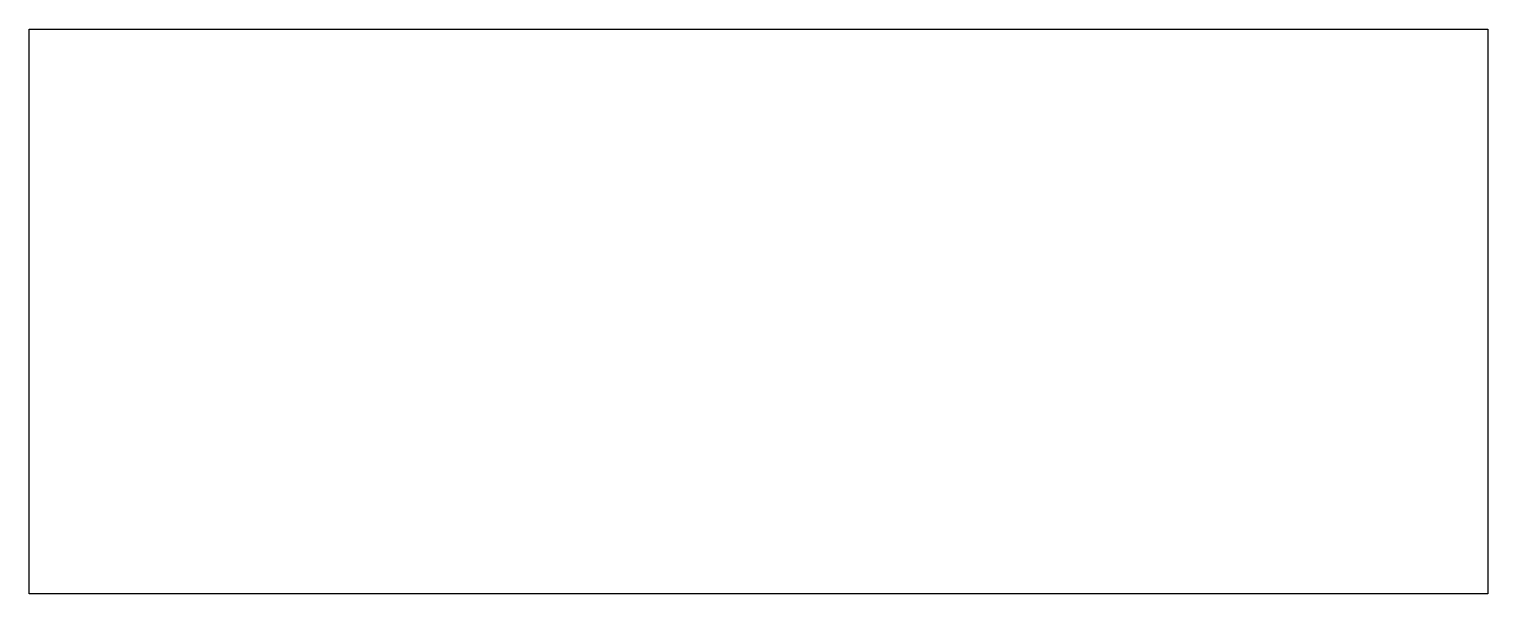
# Model space of a CAD drawing. Header units: millimetres. Extents: x 0 to 15.5, y 0 to 6.
import ezdxf

# ---------------------------------------------------------------- set-up
doc = ezdxf.new("R2010")
doc.units = ezdxf.units.MM

msp = doc.modelspace()

# ---------------------------------------------------------------- linework, layer by layer
for p, q in [((0, 0), (0, 6)), ((0, 6), (15.5, 6)), ((15.5, 6), (15.5, 0)), ((15.5, 0), (0, 0))]:
    msp.add_line(p, q)

doc.saveas('drawing.dxf')
